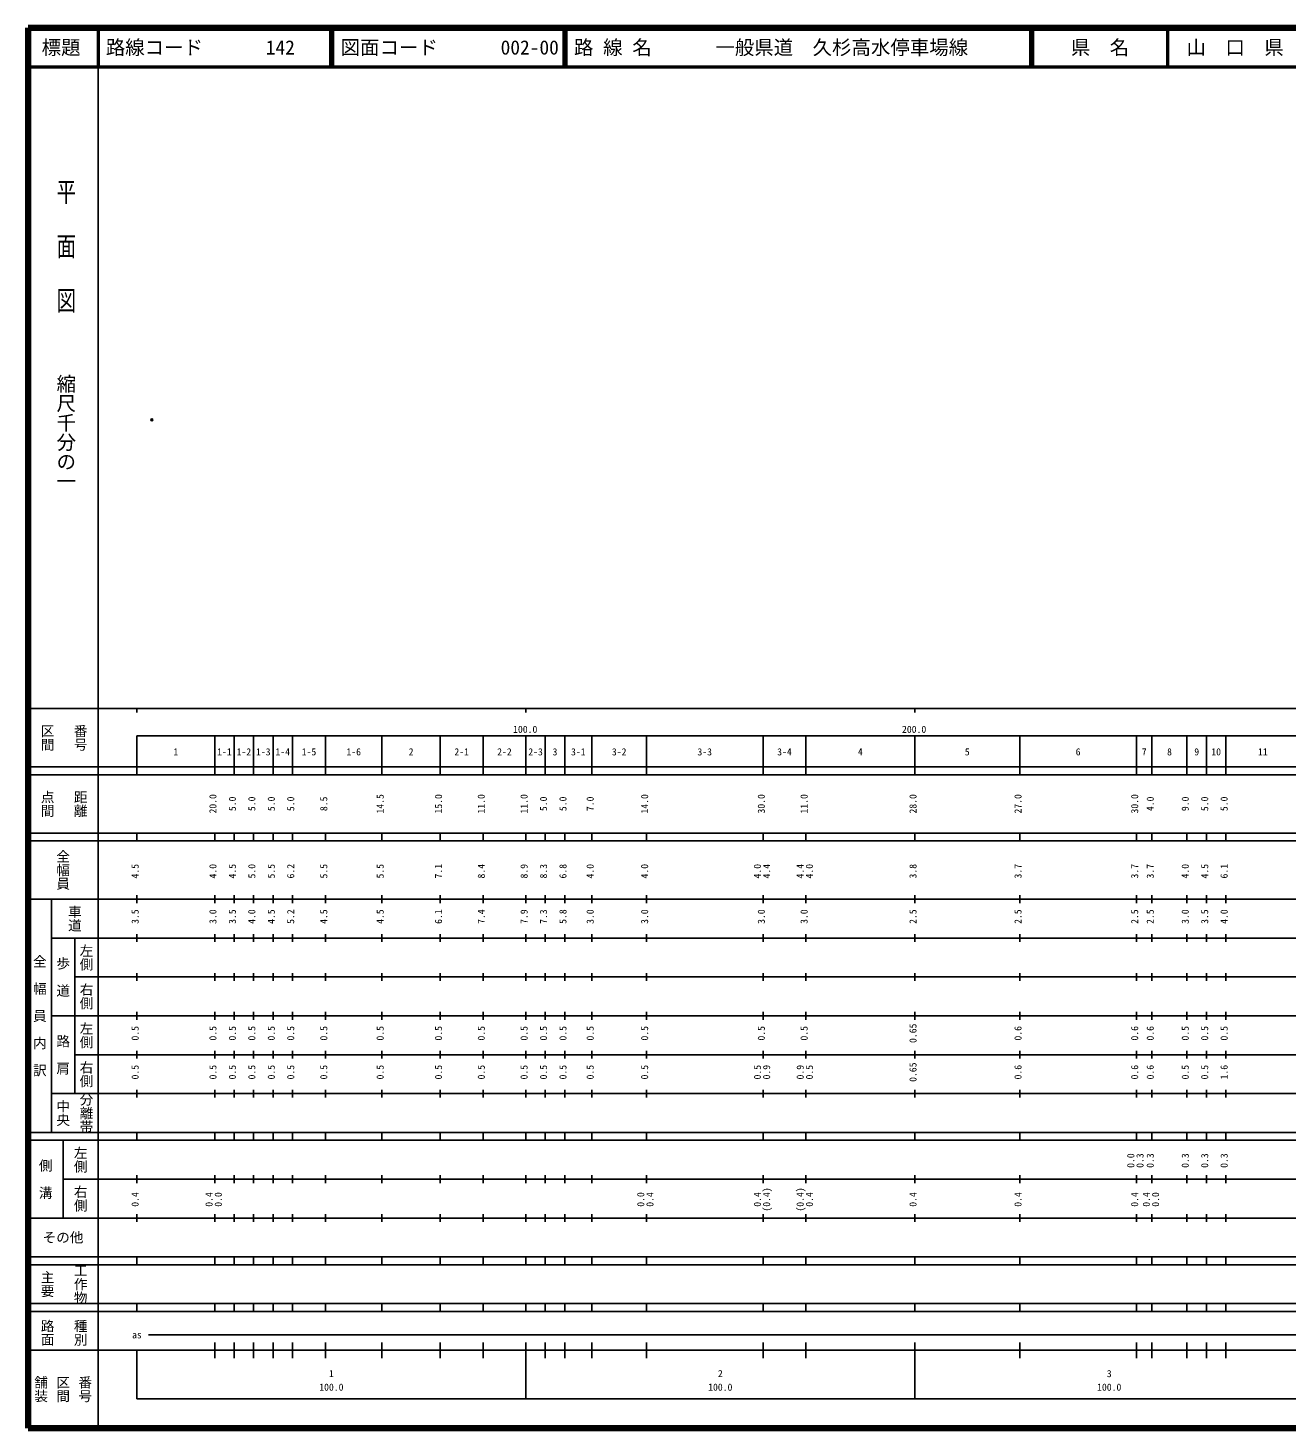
# Model space of a CAD drawing. Units: millimetres on the paper. Extents: x 40 to 680, y 20 to 380.
# Drawn here: x 40 to 363.7, y 20 to 380 of the extents above; entities that cross this region are included whole.
import ezdxf
from ezdxf.enums import TextEntityAlignment as Align

# ---------------------------------------------------------------- set-up
doc = ezdxf.new("R2010")
doc.units = ezdxf.units.MM
doc.header["$PDMODE"] = 32
doc.header["$PDSIZE"] = 0.5
doc.layers.add('M-OTRS', color=6, linetype='Continuous')
doc.layers.add('M-TTL-TXT', color=7, linetype='Continuous')
for name, color, linetype, lineweight in [('M-TTL', 2, 'Continuous', 140), ('M-TTL-BAND', 7, 'Continuous', 25), ('M-TTL-LINE', 7, 'Continuous', 50)]:
    doc.layers.add(name, color=color, linetype=linetype, lineweight=lineweight)
doc.styles.add('@ＭＳ ゴシック', font='')
doc.styles.add('ＭＳ ゴシック', font='')
doc.styles.get('@ＭＳ ゴシック').set_extended_font_data('@MS Gothic')
doc.styles.get('ＭＳ ゴシック').set_extended_font_data('MS Gothic')

msp = doc.modelspace()

# ---------------------------------------------------------------- linework, layer by layer
at = {"layer": 'M-OTRS'}
msp.add_point((71.836, 279.275), dxfattribs=at)
at = {"layer": 'M-TTL'}
for p, q in [((40, 380), (40, 20)), ((680, 380), (40, 380)), ((40, 20), (680, 20))]:
    msp.add_line(p, q, dxfattribs=at)
at = {"layer": 'M-TTL-BAND'}
for p, q in [((58, 370), (58, 20)), ((40, 205), (579, 205)), ((68, 205), (68, 204)), ((168, 205), (168, 204)), ((268, 205), (268, 204)), ((68, 198), (579, 198)), ((68, 198), (68, 188)), ((88, 188), (88, 198)), ((93, 188), (93, 198)), ((98, 188), (98, 198)), ((103, 188), (103, 198)), ((108, 188), (108, 198)), ((116.5, 188), (116.5, 198)), ((131, 188), (131, 198)), ((146, 188), (146, 198)), ((157, 188), (157, 198)), ((168, 188), (168, 198)), ((173, 188), (173, 198)), ((178, 188), (178, 198)), ((185, 188), (185, 198)), ((199, 188), (199, 198)), ((229, 188), (229, 198)), ((240, 188), (240, 198)), ((268, 188), (268, 198)), ((295, 188), (295, 198)), ((325, 188), (325, 198)), ((329, 188), (329, 198)), ((338, 188), (338, 198)), ((343, 188), (343, 198)), ((348, 188), (348, 198)), ((40, 190), (579, 190)), ((40, 188), (579, 188)), ((40, 173), (579, 173)), ((68, 171), (68, 173)), ((88, 171), (88, 173)), ((93, 171), (93, 173)), ((98, 171), (98, 173)), ((103, 171), (103, 173)), ((108, 171), (108, 173)), ((116.5, 171), (116.5, 173)), ((131, 171), (131, 173)), ((146, 171), (146, 173)), ((157, 171), (157, 173)), ((168, 171), (168, 173)), ((173, 171), (173, 173)), ((178, 171), (178, 173)), ((185, 171), (185, 173)), ((199, 171), (199, 173)), ((229, 171), (229, 173)), ((240, 171), (240, 173)), ((268, 171), (268, 173)), ((295, 171), (295, 173)), ((325, 171), (325, 173)), ((329, 171), (329, 173)), ((338, 171), (338, 173)), ((343, 171), (343, 173)), ((348, 171), (348, 173)), ((40, 171), (579, 171)), ((40, 156), (579, 156)), ((46, 96), (46, 156)), ((68, 155), (68, 157)), ((88, 155), (88, 157)), ((93, 155), (93, 157)), ((98, 155), (98, 157)), ((103, 155), (103, 157)), ((108, 155), (108, 157)), ((116.5, 155), (116.5, 157)), ((131, 155), (131, 157)), ((146, 155), (146, 157)), ((157, 155), (157, 157)), ((168, 155), (168, 157)), ((173, 155), (173, 157)), ((178, 155), (178, 157)), ((185, 155), (185, 157)), ((199, 155), (199, 157)), ((229, 155), (229, 157)), ((240, 155), (240, 157)), ((268, 155), (268, 157)), ((295, 155), (295, 157)), ((325, 155), (325, 157)), ((329, 155), (329, 157)), ((338, 155), (338, 157)), ((343, 155), (343, 157)), ((348, 155), (348, 157)), ((46, 146), (579, 146)), ((52, 146), (52, 106)), ((68, 145), (68, 147)), ((88, 145), (88, 147)), ((93, 145), (93, 147)), ((98, 145), (98, 147)), ((103, 145), (103, 147)), ((108, 145), (108, 147)), ((116.5, 145), (116.5, 147)), ((131, 145), (131, 147)), ((146, 145), (146, 147)), ((157, 145), (157, 147)), ((168, 145), (168, 147)), ((173, 145), (173, 147)), ((178, 145), (178, 147)), ((185, 145), (185, 147)), ((199, 145), (199, 147)), ((229, 145), (229, 147)), ((240, 145), (240, 147)), ((268, 145), (268, 147)), ((295, 145), (295, 147)), ((325, 145), (325, 147)), ((329, 145), (329, 147)), ((338, 145), (338, 147)), ((343, 145), (343, 147)), ((348, 145), (348, 147)), ((68, 135), (68, 137)), ((88, 135), (88, 137)), ((93, 135), (93, 137)), ((98, 135), (98, 137)), ((103, 135), (103, 137)), ((108, 135), (108, 137)), ((116.5, 135), (116.5, 137)), ((131, 135), (131, 137)), ((146, 135), (146, 137)), ((157, 135), (157, 137)), ((168, 135), (168, 137)), ((173, 135), (173, 137)), ((178, 135), (178, 137)), ((185, 135), (185, 137)), ((199, 135), (199, 137)), ((229, 135), (229, 137)), ((240, 135), (240, 137)), ((268, 135), (268, 137)), ((295, 135), (295, 137)), ((325, 135), (325, 137)), ((329, 135), (329, 137)), ((338, 135), (338, 137)), ((343, 135), (343, 137)), ((348, 135), (348, 137)), ((52, 136), (579, 136)), ((46, 126), (579, 126)), ((68, 125), (68, 127)), ((88, 125), (88, 127)), ((93, 125), (93, 127)), ((98, 125), (98, 127)), ((103, 125), (103, 127)), ((108, 125), (108, 127)), ((116.5, 125), (116.5, 127)), ((131, 125), (131, 127)), ((146, 125), (146, 127)), ((157, 125), (157, 127)), ((168, 125), (168, 127)), ((173, 125), (173, 127)), ((178, 125), (178, 127)), ((185, 125), (185, 127)), ((199, 125), (199, 127)), ((229, 125), (229, 127)), ((240, 125), (240, 127)), ((268, 125), (268, 127)), ((295, 125), (295, 127)), ((325, 125), (325, 127)), ((329, 125), (329, 127)), ((338, 125), (338, 127)), ((343, 125), (343, 127)), ((348, 125), (348, 127)), ((52, 116), (579, 116)), ((68, 115), (68, 117)), ((88, 115), (88, 117)), ((93, 115), (93, 117)), ((98, 115), (98, 117)), ((103, 115), (103, 117)), ((108, 115), (108, 117)), ((116.5, 115), (116.5, 117)), ((131, 115), (131, 117)), ((146, 115), (146, 117)), ((157, 115), (157, 117)), ((168, 115), (168, 117)), ((173, 115), (173, 117)), ((178, 115), (178, 117)), ((185, 115), (185, 117)), ((199, 115), (199, 117)), ((229, 115), (229, 117)), ((240, 115), (240, 117)), ((268, 115), (268, 117)), ((295, 115), (295, 117)), ((325, 115), (325, 117)), ((329, 115), (329, 117)), ((338, 115), (338, 117)), ((343, 115), (343, 117)), ((348, 115), (348, 117)), ((46, 106), (579, 106)), ((68, 105), (68, 107)), ((88, 105), (88, 107)), ((93, 105), (93, 107)), ((98, 105), (98, 107)), ((103, 105), (103, 107)), ((108, 105), (108, 107)), ((116.5, 105), (116.5, 107)), ((131, 105), (131, 107)), ((146, 105), (146, 107)), ((157, 105), (157, 107)), ((168, 105), (168, 107)), ((173, 105), (173, 107)), ((178, 105), (178, 107)), ((185, 105), (185, 107)), ((199, 105), (199, 107)), ((229, 105), (229, 107)), ((240, 105), (240, 107)), ((268, 105), (268, 107)), ((295, 105), (295, 107)), ((325, 105), (325, 107)), ((329, 105), (329, 107)), ((338, 105), (338, 107)), ((343, 105), (343, 107)), ((348, 105), (348, 107)), ((40, 96), (579, 96)), ((40, 94), (579, 94)), ((49, 94), (49, 74)), ((68, 94), (68, 96)), ((88, 94), (88, 96)), ((93, 94), (93, 96)), ((98, 94), (98, 96)), ((103, 94), (103, 96)), ((108, 94), (108, 96)), ((116.5, 94), (116.5, 96)), ((131, 94), (131, 96)), ((146, 94), (146, 96)), ((157, 94), (157, 96)), ((168, 94), (168, 96)), ((173, 94), (173, 96)), ((178, 94), (178, 96)), ((185, 94), (185, 96)), ((199, 94), (199, 96)), ((229, 94), (229, 96)), ((240, 94), (240, 96)), ((268, 94), (268, 96)), ((295, 94), (295, 96)), ((325, 94), (325, 96)), ((329, 94), (329, 96)), ((338, 94), (338, 96)), ((343, 94), (343, 96)), ((348, 94), (348, 96)), ((49, 84), (579, 84)), ((68, 83), (68, 85)), ((88, 83), (88, 85)), ((93, 83), (93, 85)), ((98, 83), (98, 85)), ((103, 83), (103, 85)), ((108, 83), (108, 85)), ((116.5, 83), (116.5, 85)), ((131, 83), (131, 85)), ((146, 83), (146, 85)), ((157, 83), (157, 85)), ((168, 83), (168, 85)), ((173, 83), (173, 85)), ((178, 83), (178, 85)), ((185, 83), (185, 85)), ((199, 83), (199, 85)), ((229, 83), (229, 85)), ((240, 83), (240, 85)), ((268, 83), (268, 85)), ((295, 83), (295, 85)), ((325, 83), (325, 85)), ((329, 83), (329, 85)), ((338, 83), (338, 85)), ((343, 83), (343, 85)), ((348, 83), (348, 85)), ((40, 74), (579, 74)), ((68, 73), (68, 75)), ((88, 73), (88, 75)), ((93, 73), (93, 75)), ((98, 73), (98, 75)), ((103, 73), (103, 75)), ((108, 73), (108, 75)), ((116.5, 73), (116.5, 75)), ((131, 73), (131, 75)), ((146, 73), (146, 75)), ((157, 73), (157, 75)), ((168, 73), (168, 75)), ((173, 73), (173, 75)), ((178, 73), (178, 75)), ((185, 73), (185, 75)), ((199, 73), (199, 75)), ((229, 73), (229, 75)), ((240, 73), (240, 75)), ((268, 73), (268, 75)), ((295, 73), (295, 75)), ((325, 73), (325, 75)), ((329, 73), (329, 75)), ((338, 73), (338, 75)), ((343, 73), (343, 75)), ((348, 73), (348, 75)), ((40, 64), (579, 64)), ((40, 62), (579, 62)), ((68, 62), (68, 64)), ((88, 62), (88, 64)), ((93, 62), (93, 64)), ((98, 62), (98, 64)), ((103, 62), (103, 64)), ((108, 62), (108, 64)), ((116.5, 62), (116.5, 64)), ((131, 62), (131, 64)), ((146, 62), (146, 64)), ((157, 62), (157, 64)), ((168, 62), (168, 64)), ((173, 62), (173, 64)), ((178, 62), (178, 64)), ((185, 62), (185, 64)), ((199, 62), (199, 64)), ((229, 62), (229, 64)), ((240, 62), (240, 64)), ((268, 62), (268, 64)), ((295, 62), (295, 64)), ((325, 62), (325, 64)), ((329, 62), (329, 64)), ((338, 62), (338, 64)), ((343, 62), (343, 64)), ((348, 62), (348, 64)), ((40, 52), (579, 52)), ((68, 50), (68, 52)), ((88, 50), (88, 52)), ((93, 50), (93, 52)), ((98, 50), (98, 52)), ((103, 50), (103, 52)), ((108, 50), (108, 52)), ((116.5, 50), (116.5, 52)), ((131, 50), (131, 52)), ((146, 50), (146, 52)), ((157, 50), (157, 52)), ((168, 50), (168, 52)), ((173, 50), (173, 52)), ((178, 50), (178, 52)), ((185, 50), (185, 52)), ((199, 50), (199, 52)), ((229, 50), (229, 52)), ((240, 50), (240, 52)), ((268, 50), (268, 52)), ((295, 50), (295, 52)), ((325, 50), (325, 52)), ((329, 50), (329, 52)), ((338, 50), (338, 52)), ((343, 50), (343, 52)), ((348, 50), (348, 52)), ((40, 50), (579, 50)), ((71, 44), (554.5, 44)), ((40, 40), (579, 40)), ((68, 40), (68, 27.5)), ((88, 38), (88, 42)), ((93, 38), (93, 42)), ((98, 38), (98, 42)), ((103, 38), (103, 42)), ((108, 38), (108, 42)), ((116.5, 38), (116.5, 42)), ((131, 38), (131, 42)), ((146, 38), (146, 42)), ((157, 38), (157, 42)), ((168, 27.5), (168, 42)), ((173, 38), (173, 42)), ((178, 38), (178, 42)), ((185, 38), (185, 42)), ((199, 38), (199, 42)), ((229, 38), (229, 42)), ((240, 38), (240, 42)), ((268, 27.5), (268, 42)), ((295, 38), (295, 42)), ((325, 38), (325, 42)), ((329, 38), (329, 42)), ((338, 38), (338, 42)), ((343, 38), (343, 42)), ((348, 38), (348, 42)), ((68, 27.5), (579, 27.5))]:
    msp.add_line(p, q, dxfattribs=at)
at = {"layer": 'M-TTL-LINE'}
for p, q in [((58, 380), (58, 370)), ((117.75, 380), (117.75, 370)), ((118.25, 380), (118.25, 370)), ((177.75, 380), (177.75, 370)), ((178.25, 380), (178.25, 370)), ((297.75, 380), (297.75, 370)), ((298.25, 380), (298.25, 370)), ((333, 380), (333, 370)), ((40, 370), (680, 370))]:
    msp.add_line(p, q, dxfattribs=at)

# ---------------------------------------------------------------- texts
at = {"layer": 'M-TTL-BAND', "style": '@ＭＳ ゴシック', "width": 1.4}
msp.add_text('平  面  図', height=3.666, rotation=270, dxfattribs=at).set_placement((49.777, 306.475), align=Align.MIDDLE_RIGHT)
at = {"layer": 'M-TTL-BAND', "style": '@ＭＳ ゴシック'}
msp.add_text('縮尺千分の一', height=3.666, rotation=270, dxfattribs=at).set_placement((49.777, 261.03), align=Align.MIDDLE_RIGHT)
for s, p in [('区間', (45, 197.5)), ('番号', (53.5, 197.5)), ('点間', (45, 180.5)), ('距離', (53.5, 180.5)), ('全幅員', (49, 163.5)), ('車道', (52, 151)), ('左側', (55, 141)), ('全\u3000幅\u3000員\u3000内\u3000訳', (43, 126)), ('歩\u3000道', (49, 136)), ('右側', (55, 131)), ('左側', (55, 121)), ('路\u3000肩', (49, 116)), ('右側', (55, 111)), ('分離帯', (55, 101)), ('中央', (49, 101)), ('左側', (53.5, 89)), ('側\u3000溝', (44.5, 84)), ('右側', (53.5, 79)), ('工作物', (53.5, 57)), ('主要', (45, 57)), ('路面', (45, 44.5)), ('種別', (53.5, 44.5)), ('舗装', (43.333, 30)), ('区間', (49, 30)), ('番号', (54.667, 30))]:
    msp.add_text(s, height=2.566, rotation=270, dxfattribs=at).set_placement(p, align=Align.MIDDLE_CENTER)
at = {"layer": 'M-TTL-BAND', "style": 'ＭＳ ゴシック'}
for s, p in [('100.0', (167.844, 198.195)), ('200.0', (267.844, 198.195)), ('1', (78, 192.405)), ('1-1', (90.5, 192.405)), ('1-2', (95.5, 192.405)), ('1-3', (100.5, 192.405)), ('1-4', (105.5, 192.405)), ('1-5', (112.25, 192.405)), ('1-6', (123.75, 192.405)), ('2', (138.5, 192.405)), ('2-1', (151.5, 192.405)), ('2-2', (162.5, 192.405)), ('2-3', (170.5, 192.405)), ('3', (175.5, 192.405)), ('3-1', (181.5, 192.405)), ('3-2', (192, 192.405)), ('3-3', (214, 192.405)), ('3-4', (234.5, 192.405)), ('4', (254, 192.405)), ('5', (281.5, 192.405)), ('6', (310, 192.405)), ('7', (327, 192.405)), ('8', (333.5, 192.405)), ('9', (340.5, 192.405)), ('10', (345.5, 192.405)), ('11', (357.5, 192.405)), ('as', (68, 42.5)), ('1', (118, 32.523)), ('2', (218, 32.523)), ('3', (318, 32.523)), ('100.0', (118, 29.033)), ('100.0', (218, 29.033)), ('100.0', (318, 29.033))]:
    msp.add_text(s, height=1.833, dxfattribs=at).set_placement(p, align=Align.BOTTOM_CENTER)
for s, p in [('20.0', (89, 180.5)), ('5.0', (94, 180.5)), ('5.0', (99, 180.5)), ('5.0', (104, 180.5)), ('5.0', (109, 180.5)), ('8.5', (117.5, 180.5)), ('14.5', (132, 180.5)), ('15.0', (147, 180.5)), ('11.0', (158, 180.5)), ('11.0', (169, 180.5)), ('5.0', (174, 180.5)), ('5.0', (179, 180.5)), ('7.0', (186, 180.5)), ('14.0', (200, 180.5)), ('30.0', (230, 180.5)), ('11.0', (241, 180.5)), ('28.0', (269, 180.5)), ('27.0', (296, 180.5)), ('30.0', (326, 180.5)), ('4.0', (330, 180.5)), ('9.0', (339, 180.5)), ('5.0', (344, 180.5)), ('5.0', (349, 180.5)), ('4.5', (69, 163.174)), ('4.0', (89, 163.174)), ('4.5', (94, 163.174)), ('5.0', (99, 163.174)), ('5.5', (104, 163.174)), ('6.2', (109, 163.174)), ('5.5', (117.5, 163.174)), ('5.5', (132, 163.174)), ('7.1', (147, 163.174)), ('8.4', (158, 163.174)), ('8.9', (169, 163.174)), ('8.3', (174, 163.174)), ('6.8', (179, 163.174)), ('4.0', (186, 163.174)), ('4.0', (200, 163.174)), ('4.0', (229, 163.174)), ('4.4', (231.37, 163.174)), ('4.4', (240, 163.174)), ('4.0', (242.37, 163.174)), ('3.8', (269, 163.174)), ('3.7', (296, 163.174)), ('3.7', (326, 163.174)), ('3.7', (330, 163.174)), ('4.0', (339, 163.174)), ('4.5', (344, 163.174)), ('6.1', (349, 163.174)), ('3.5', (69, 151.5)), ('3.0', (89, 151.5)), ('3.5', (94, 151.5)), ('4.0', (99, 151.5)), ('4.5', (104, 151.5)), ('5.2', (109, 151.5)), ('4.5', (117.5, 151.5)), ('4.5', (132, 151.5)), ('6.1', (147, 151.5)), ('7.4', (158, 151.5)), ('7.9', (169, 151.5)), ('7.3', (174, 151.5)), ('5.8', (179, 151.5)), ('3.0', (186, 151.5)), ('3.0', (200, 151.5)), ('3.0', (230, 151.5)), ('3.0', (241, 151.5)), ('2.5', (269, 151.5)), ('2.5', (296, 151.5)), ('2.5', (326, 151.5)), ('2.5', (330, 151.5)), ('3.0', (339, 151.5)), ('3.5', (344, 151.5)), ('4.0', (349, 151.5)), ('0.5', (69, 121.5)), ('0.5', (89, 121.5)), ('0.5', (94, 121.5)), ('0.5', (99, 121.5)), ('0.5', (104, 121.5)), ('0.5', (109, 121.5)), ('0.5', (117.5, 121.5)), ('0.5', (132, 121.5)), ('0.5', (147, 121.5)), ('0.5', (158, 121.5)), ('0.5', (169, 121.5)), ('0.5', (174, 121.5)), ('0.5', (179, 121.5)), ('0.5', (186, 121.5)), ('0.5', (200, 121.5)), ('0.5', (230, 121.5)), ('0.5', (241, 121.5)), ('0.65', (269, 121.5)), ('0.6', (296, 121.5)), ('0.6', (326, 121.5)), ('0.6', (330, 121.5)), ('0.5', (339, 121.5)), ('0.5', (344, 121.5)), ('0.5', (349, 121.5)), ('0.5', (69, 111.5)), ('0.5', (89, 111.5)), ('0.5', (94, 111.5)), ('0.5', (99, 111.5)), ('0.5', (104, 111.5)), ('0.5', (109, 111.5)), ('0.5', (117.5, 111.5)), ('0.5', (132, 111.5)), ('0.5', (147, 111.5)), ('0.5', (158, 111.5)), ('0.5', (169, 111.5)), ('0.5', (174, 111.5)), ('0.5', (179, 111.5)), ('0.5', (186, 111.5)), ('0.5', (200, 111.5)), ('0.5', (229, 111.5)), ('0.9', (231.37, 111.5)), ('0.9', (240, 111.5)), ('0.5', (242.37, 111.5)), ('0.65', (269, 111.5)), ('0.6', (296, 111.5)), ('0.6', (326, 111.5)), ('0.6', (330, 111.5)), ('0.5', (339, 111.5)), ('0.5', (344, 111.5)), ('1.6', (349, 111.5)), ('0.0', (325, 88.764)), ('0.3', (327.37, 88.764)), ('0.3', (330, 88.764)), ('0.3', (339, 88.764)), ('0.3', (344, 88.764)), ('0.3', (349, 88.764)), ('0.4', (69, 78.764)), ('0.4', (88, 78.764)), ('0.0', (90.37, 78.764)), ('0.0', (199, 78.764)), ('0.4', (201.37, 78.764)), ('0.4', (229, 78.764)), ('(0.4)', (231.37, 78.764)), ('(0.4)', (240, 78.764)), ('0.4', (242.37, 78.764)), ('0.4', (269, 78.764)), ('0.4', (296, 78.764)), ('0.4', (326, 78.764)), ('0.4', (329, 78.764)), ('0.0', (331.37, 78.764))]:
    msp.add_text(s, height=1.833, rotation=90, dxfattribs=at).set_placement(p, align=Align.BOTTOM_CENTER)
msp.add_text('その他', height=2.566, dxfattribs=at).set_placement((49, 69), align=Align.MIDDLE_CENTER)
at = {"layer": 'M-TTL-TXT', "style": 'ＭＳ ゴシック'}
for s, p in [('標題', (48.5, 375)), ('県\u3000名', (315.625, 375)), ('山\u3000口\u3000県', (350.375, 375))]:
    msp.add_text(s, height=3.666, dxfattribs=at).set_placement(p, align=Align.MIDDLE_CENTER)
for s, p in [('路線コード', (60, 375)), ('142', (101.142, 375)), ('図面コード', (120.38, 375)), ('002-00', (161.521, 375)), ('路 線 名', (180.38, 375)), ('一般県道\u3000久杉高水停車場線', (216.734, 375))]:
    msp.add_text(s, height=3.666, dxfattribs=at).set_placement(p, align=Align.MIDDLE_LEFT)

doc.saveas('drawing.dxf')
